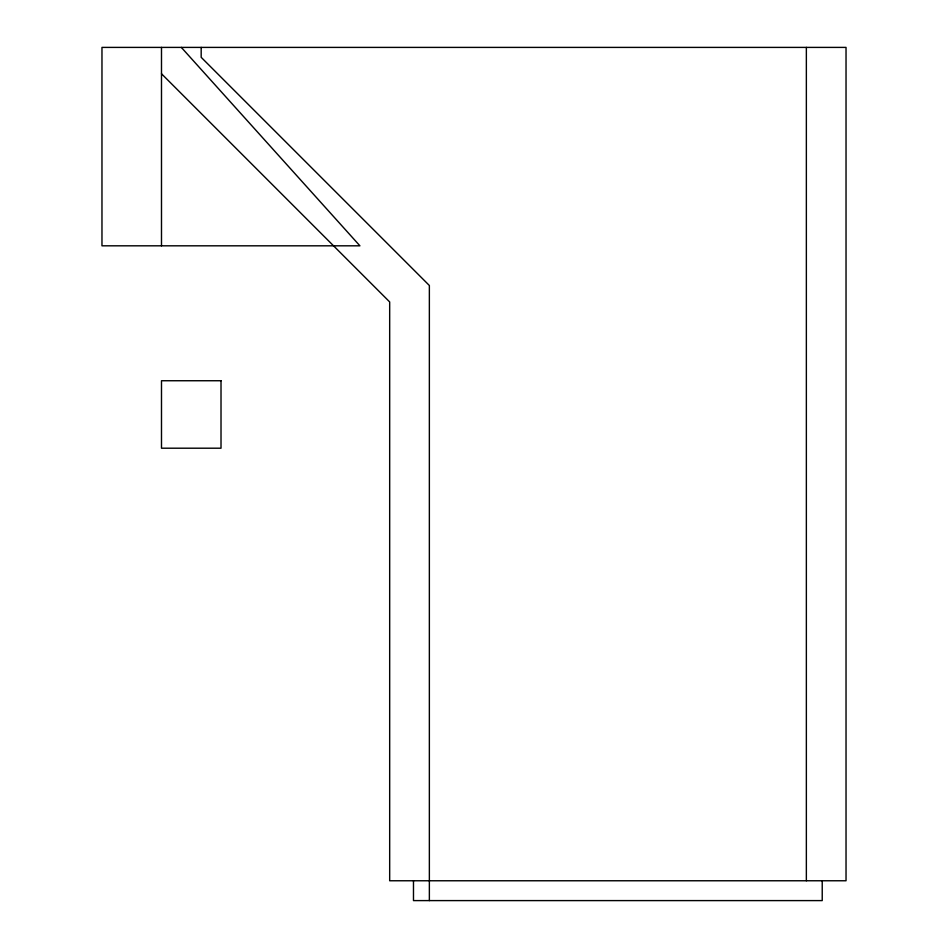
<?xml version="1.0" encoding="UTF-8"?>
<svg xmlns="http://www.w3.org/2000/svg" width="948" height="948" viewBox="0 0 948 948"><rect width="100%" height="100%" fill="white"/><g stroke="black" fill="none" stroke-linecap="round" stroke-linejoin="round"><path stroke-width="1.42" d="M161.492 73.754L389.675 301.938L389.675 880.763L846.031 880.763L846.031 47.4L101.969 47.4L101.969 245.816L359.908 245.816L181.329 47.4M822.224 880.763L822.224 900.6L413.482 900.6L413.482 880.763M806.357 47.4L806.357 880.763M429.361 900.6L429.361 285.502L201.177 57.318L201.177 47.4M161.492 47.4L161.492 245.816M221.014 380.741L161.492 380.741L161.492 448.203L221.014 448.203L221.014 380.741"/></g></svg>
